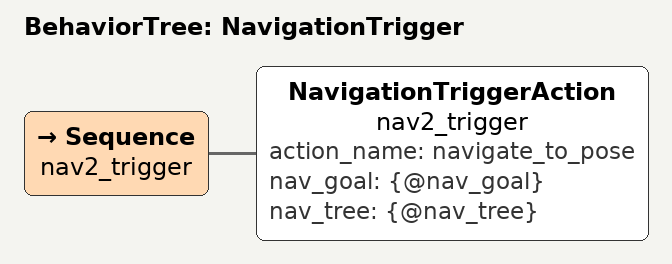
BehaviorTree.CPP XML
<root main_tree_to_execute="NavigationTrigger" BTCPP_format="4">
  <BehaviorTree ID="NavigationTrigger">
    <Sequence name="nav2_trigger">
      <NavigationTriggerAction name="nav2_trigger" action_name="navigate_to_pose" nav_goal="{@nav_goal}" nav_tree="{@nav_tree}"/>
    </Sequence>
  </BehaviorTree>
</root>
